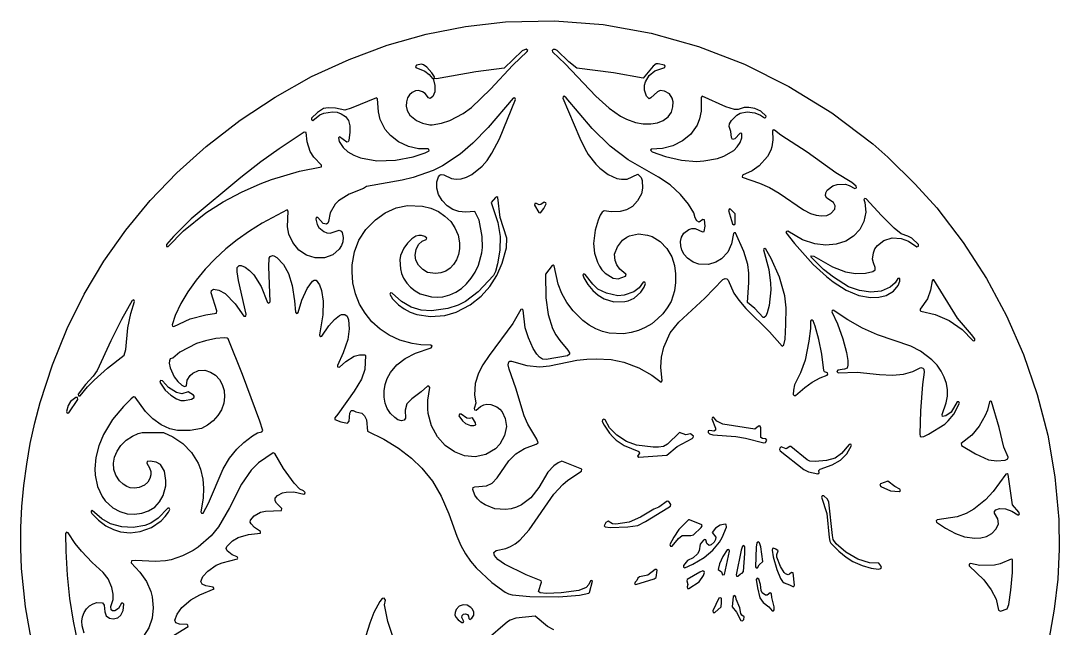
# Model space of a CAD drawing. Header units: metres. Extents: x 3 to 297, y 2 to 297.
# Drawn here: x 2.8 to 297.4, y 125 to 297.3 of the extents above; entities that cross this region are included whole.
import ezdxf

# ---------------------------------------------------------------- set-up
doc = ezdxf.new("R2010")
doc.units = ezdxf.units.M

msp = doc.modelspace()

# ---------------------------------------------------------------- linework, layer by layer
at = {"layer": 'CUT'}
for points in [[(6.0028, 120.3518), (4.1303, 131.0311), (3.0126, 141.9408), (2.7783, 147.6911), (2.808, 153.5596), (3.1018, 159.5159), (3.6595, 165.5), (4.452, 171.485), (5.476, 177.3953), (6.7371, 183.2623), (8.2688, 189.0351), (11.7513, 199.7167), (15.916, 209.9552), (20.8, 219.7819), (26.3295, 229.0563), (32.5485, 237.8881), (39.4921, 246.2736), (47.0922, 254.1947), (55.3944, 261.6156), (64.9926, 269.0483), (74.966, 275.6497), (85.2616, 281.4293), (95.9105, 286.3421), (106.7379, 290.3606), (117.7679, 293.4618), (128.9743, 295.6926), (140.3357, 296.9582), (154.2158, 297.2789), (168.0053, 296.1914), (181.6473, 293.7545), (195.026, 290.0264), (208.0804, 284.9788), (220.7236, 278.6699), (232.8977, 271.1287), (244.4782, 262.3616), (248.7611, 258.5476), (256.5305, 250.8952), (262.7121, 244.1864), (270.1624, 234.4205), (276.7639, 224.2124), (282.4567, 213.6219), (287.2692, 202.6501), (291.1818, 191.3243), (294.1732, 179.7344), (296.1962, 167.8821), (297.2788, 155.8269), (297.3969, 147.4046), (296.9561, 138.8963), (295.9906, 130.3536), (294.4606, 121.7029)], [(44.9183, 122.1486), (50.2389, 125.5191), (50.2178, 125.8548), (49.981, 126.0408), (47.7701, 126.1516), (46.8116, 126.4762), (46.52, 127.2282), (47.1381, 128.9327), (48.4916, 130.8491), (51.0565, 133.0593), (53.5901, 134.4611), (57.6022, 136.1223), (57.4045, 136.6427), (55.2515, 136.9894), (54.2232, 137.4629), (53.8434, 138.231), (54.4199, 139.648), (55.826, 141.1701), (58.1919, 142.8555), (59.9473, 143.553), (64.2314, 144.6259), (64.3475, 144.9032), (64.2032, 145.2064), (62.7861, 145.7807), (61.3139, 146.8947), (61.0212, 147.5581), (61.2483, 148.1327), (62.8762, 149.8042), (64.4541, 150.7004), (67.3649, 151.5231), (70.7603, 151.9015), (70.7813, 152.4457), (69.1116, 153.5403), (68.1244, 154.5597), (67.8479, 155.0434), (67.9336, 155.6727), (68.9619, 156.8814), (70.7931, 157.9394), (72.1843, 158.2081), (76.7617, 158.421), (76.8178, 158.9192), (75.319, 160.4287), (74.9773, 161.1221), (74.9841, 161.8342), (75.5743, 162.6751), (77.058, 163.4069), (78.0687, 163.5988), (80.2781, 163.6253), (83.1064, 163.0479), (83.4019, 163.1951), (83.4786, 163.5162), (83.0344, 163.9692), (81.9922, 164.4231), (80.3393, 166.1344), (77.317, 170.3012), (74.8433, 174.5666), (74.3777, 174.7028), (70.2474, 171.8742), (68.1228, 169.8075), (65.421, 165.8818), (61.9992, 159.1543), (58.8605, 153.7862), (56.7741, 151.1646), (53.1314, 147.9334), (51.7111, 146.9975), (48.6407, 145.477), (45.424, 144.3827), (43.8496, 144.0539), (40.9322, 143.872), (35.4535, 144.1646), (34.1599, 144.0793), (34.093, 143.5393), (36.587, 140.8644), (38.432, 138.2581), (39.6559, 135.4348), (40.0534, 133.9031), (40.346, 130.8009), (40.0244, 127.8107), (39.066, 125.0661), (37.6126, 122.7159)], [(20.7878, 123.5708), (20.1535, 125.6853), (20.0939, 127.0169), (20.3292, 128.2631), (20.7899, 129.47), (21.4387, 130.4758), (22.3125, 131.3272), (23.2832, 131.9346), (24.3621, 132.2755), (26.0002, 132.1656), (26.4223, 131.5419), (26.6626, 129.5946), (27.0454, 128.5331), (27.9234, 127.8044), (28.9967, 127.6538), (30.288, 127.9271), (31.206, 128.6829), (31.8159, 129.9853), (32.0073, 131.8072), (31.7617, 132.1178), (31.4011, 132.0762), (30.5202, 130.6265), (29.4818, 129.9502), (28.8387, 129.9034), (28.4358, 130.2324), (28.3547, 131.1457), (29.0248, 133.13), (29.0314, 134.6562), (28.5943, 136.5314), (27.6001, 139.0373), (26.183, 140.8052), (23.0236, 143.6715), (19.9632, 146.8509), (18.1913, 149.0385), (16.2214, 152.0785), (16.2214, 152.0785), (15.7876, 152.2514), (15.499, 151.8843), (15.532, 146.8505), (15.9134, 140.0761), (16.587, 133.4637), (17.6076, 126.9898), (18.9229, 120.5865)], [(108.2333, 122.9089), (106.9382, 126.9099), (105.9938, 131.5962), (106.2165, 132.9276), (105.8638, 133.5115), (105.3334, 133.4151), (104.6513, 132.5449), (102.9301, 129.4218), (101.8296, 126.4653), (97.7889, 113.5229)], [(154.0514, 124.4832), (152.2072, 125.4651), (148.727, 128.4229), (143.2121, 127.8249), (141.6646, 127.2983), (140.8814, 126.7923), (134.7587, 121.5128)]]:
    msp.add_lwpolyline(points, dxfattribs=at)
for points in [[(115.0449, 284.673), (114.7489, 284.3536), (114.9013, 283.9806), (117.4276, 282.9618), (118.6183, 282.0491), (119.5959, 280.9233), (119.9922, 280.8789), (119.8664, 280.5362), (120.2968, 278.8942), (120.2055, 277.1657), (119.6441, 275.7966), (118.9515, 275.2398), (118.4626, 275.4322), (117.4684, 276.6291), (116.7207, 277.1496), (115.6518, 277.457), (114.723, 277.3758), (113.8047, 276.9551), (113.0648, 276.2652), (112.5167, 275.4066), (112.1678, 274.2945), (112.1265, 273.057), (112.4245, 271.7858), (113.1863, 270.4896), (115.0778, 268.9622), (116.7784, 268.2014), (118.8593, 267.733), (119.5167, 267.7748), (122.1371, 268.2176), (124.5305, 269.0276), (128.2825, 270.9901), (130.692, 272.7009), (136.0179, 277.8481), (142.407, 284.6473), (146.4835, 288.5774), (146.5958, 288.8914), (146.1523, 289.2407), (145.0651, 288.7634), (139.9558, 283.8041), (131.8694, 282.7712), (120.6925, 280.8069), (120.0933, 280.945), (120.1969, 281.3706), (119.4312, 282.4888), (117.9443, 284.0927), (116.9952, 284.8232), (116.4548, 285.0132), (115.0449, 284.673)], [(153.8456, 289.1643), (153.5488, 288.8949), (153.6463, 288.5061), (157.2655, 285.0628), (165.905, 275.9252), (169.684, 272.4696), (172.9697, 270.2046), (174.5962, 269.3639), (177.2259, 268.3837), (179.3326, 268.0425), (181.5255, 268.0143), (183.4297, 268.3002), (185.0664, 269.0323), (186.4522, 270.0717), (187.3528, 271.3238), (187.8129, 272.8433), (187.8484, 274.3223), (187.6239, 275.3699), (186.8309, 276.521), (185.4121, 277.3392), (184.2166, 277.4901), (183.4658, 277.1347), (181.5652, 275.4305), (181.0578, 275.1827), (180.3038, 275.8662), (179.7017, 277.5556), (179.7643, 279.0015), (180.0386, 280.0064), (181.1009, 281.7385), (182.7092, 283.073), (185.4842, 284.0332), (185.6402, 284.3694), (185.4447, 284.6842), (183.5982, 285.1103), (182.9985, 285.07), (182.2038, 284.358), (179.3659, 280.9535), (170.9388, 282.4788), (160.5706, 283.863), (158.3031, 285.6295), (154.9641, 288.8265), (154.391, 289.1548), (153.8456, 289.1643)], [(45.6895, 211.0019), (45.8163, 210.6532), (46.1776, 210.5684), (50.8651, 212.7229), (55.2636, 213.8664), (58.3339, 214.3386), (58.3884, 215.0233), (56.7766, 220.0943), (56.9139, 220.8213), (57.4694, 221.167), (58.9388, 220.9163), (60.7327, 219.9065), (63.6266, 216.9795), (66.0584, 213.4899), (66.6163, 213.4712), (66.6808, 214.0796), (64.5415, 223.6339), (64.1582, 226.0486), (64.166, 227.3209), (64.7471, 227.8675), (65.283, 227.8649), (66.3978, 227.4227), (67.6505, 226.4943), (68.8734, 225.2083), (70.943, 221.8938), (72.7797, 217.364), (73.1961, 217.1645), (73.5136, 217.5401), (73.1203, 227.5684), (73.2376, 229.9374), (73.5311, 230.3866), (74.1555, 230.6866), (74.5778, 230.6446), (75.4074, 230.1631), (77.3078, 228.1708), (78.7169, 225.5586), (79.7487, 222.1611), (80.4227, 217.8524), (80.6894, 214.626), (81.0157, 214.2957), (81.4417, 214.5467), (82.51, 218.0757), (84.0133, 221.3771), (85.5752, 223.3919), (86.0101, 223.6761), (86.5889, 223.668), (87.536, 222.337), (88.1417, 220.7491), (88.5969, 217.7632), (88.4498, 213.8644), (87.5225, 208.1881), (87.6061, 207.903), (87.8661, 207.7594), (88.1806, 207.8657), (90.1964, 210.7861), (91.7424, 212.5074), (93.2016, 213.6655), (93.7875, 213.9533), (94.7606, 213.9629), (95.3884, 213.4866), (95.7367, 212.4978), (95.9519, 209.8706), (95.5693, 206.8344), (94.2696, 203.1312), (92.6465, 199.4753), (92.6799, 199.108), (93.2219, 198.9983), (94.9826, 200.6251), (97.4093, 202.1446), (98.8445, 202.5636), (100.382, 202.5006), (100.5505, 202.3129), (100.4346, 198.357), (99.4197, 195.6161), (97.3782, 192.2709), (92.765, 185.6616), (91.8677, 184.6695), (91.8883, 184.213), (93.6234, 183.4858), (95.4567, 183.1581), (95.9175, 183.7182), (96.1276, 185.9816), (96.5018, 186.7056), (97.0758, 186.7671), (97.8085, 186.3234), (99.5108, 186.0106), (100.3422, 185.2699), (100.8314, 184.1172), (101.1125, 180.9115), (105.7798, 178.57), (109.9461, 176.076), (113.6006, 173.2185), (116.5695, 170.3681), (119.578, 166.6548), (122.0843, 162.4717), (124.2366, 157.435), (126.4692, 151.1219), (127.6536, 148.4064), (128.9317, 146.0797), (130.3674, 144.0274), (132.0139, 142.1212), (136.4577, 137.9409), (140.1634, 135.2293), (141.1676, 134.7008), (142.2214, 134.4219), (147.2042, 133.9498), (155.4369, 133.8915), (161.3293, 134.3575), (163.9133, 134.9201), (164.1236, 135.1478), (165.0191, 138.2942), (164.7683, 138.518), (164.4366, 138.4636), (163.9052, 137.3599), (163.1837, 136.5776), (161.0801, 135.701), (156.0732, 134.9952), (151.9463, 134.8488), (150.109, 135.0065), (149.6158, 135.4317), (150.5505, 138.0426), (150.4228, 138.4578), (146.1258, 140.1153), (140.0606, 143.1918), (138.1523, 144.5004), (137.1907, 145.59), (136.9626, 146.4382), (137.6221, 147.0617), (140.361, 147.6257), (141.7067, 148.1407), (143.0269, 148.8869), (144.369, 149.9389), (147.028, 152.8622), (154.0075, 162.9764), (156.6112, 165.785), (158.0029, 166.9716), (161.8781, 169.5734), (161.918, 170.1261), (156.317, 172.3302), (155.214, 171.8552), (153.9825, 171.0322), (152.3495, 169.2845), (149.7286, 164.8738), (147.4639, 161.9928), (144.8351, 160.0004), (143.4253, 159.3259), (141.9024, 158.8723), (140.3198, 158.6378), (137.2646, 158.8729), (134.512, 159.9412), (133.3144, 160.7364), (132.3486, 161.702), (131.6214, 162.7639), (131.073, 164.2892), (131.166, 164.8562), (131.6362, 165.1347), (134.9446, 165.3733), (136.5135, 166.1364), (137.9744, 167.6858), (141.2181, 172.4788), (143.2599, 174.4948), (145.6479, 176.0071), (149.0136, 177.1504), (149.5993, 177.5835), (149.1921, 178.5648), (146.595, 182.8252), (145.5816, 185.2669), (143.2679, 193.0284), (141.3032, 198.4539), (141.0599, 199.7133), (141.224, 200.5228), (141.5291, 200.7663), (141.9662, 200.7746), (146.3389, 199.4802), (150.0418, 199.1663), (152.7635, 199.4243), (160.5328, 200.977), (163.4185, 201.3312), (166.034, 201.4208), (170.2546, 201.2122), (173.871, 200.4768), (178.0896, 198.8556), (181.7776, 196.7625), (184.4255, 194.7777), (184.7595, 195.148), (184.39, 198.9991), (184.5705, 201.8727), (185.2252, 204.7177), (187.0033, 208.7402), (189.4624, 211.7614), (196.842, 218.5845), (201.9514, 223.8606), (202.6273, 224.1518), (203.0877, 224.0761), (203.5041, 223.7062), (205.109, 220.0472), (206.4553, 217.9978), (208.5182, 215.646), (215.1888, 209.0339), (218.7744, 205.0164), (219.2355, 205.3582), (219.6079, 206.998), (219.868, 211.1735), (219.8974, 215.8129), (219.5763, 219.2298), (218.0093, 224.5364), (215.7065, 229.8449), (214.1701, 232.5276), (213.8943, 232.7106), (213.5773, 232.6158), (213.4503, 232.2737), (214.9796, 226.7193), (215.4814, 222.8325), (215.5417, 220.9716), (215.1005, 216.5617), (214.5692, 214.402), (214.1278, 213.4557), (213.6784, 213.0856), (213.3813, 213.1488), (211.0665, 215.6951), (208.9461, 217.3262), (209.3798, 223.0789), (209.3208, 225.698), (209.0052, 228.1092), (207.9046, 231.825), (205.509, 237.1497), (205.209, 237.1783), (204.9623, 236.9493), (204.4645, 233.9845), (203.3458, 231.6185), (201.5921, 229.8008), (200.0047, 228.8065), (197.877, 228.1913), (195.15, 228.2486), (193.5701, 228.7769), (191.9566, 229.9154), (191.0193, 231.0036), (190.341, 232.2518), (190.0174, 233.4662), (189.9856, 234.684), (190.2686, 235.9272), (190.9192, 237.0044), (192.3056, 238.0364), (193.1748, 238.3241), (194.1299, 238.3241), (196.232, 237.4099), (196.6711, 237.4689), (196.9571, 239.0178), (196.7636, 240.8045), (196.3134, 240.9175), (195.2599, 240.1732), (194.5683, 240.5155), (194.0775, 241.3453), (193.7109, 242.8118), (192.2159, 245.2762), (189.9189, 248.0361), (186.9837, 250.7376), (183.7093, 252.9397), (175.062, 257.8057), (169.981, 261.7044), (164.8805, 266.717), (157.5397, 275.407), (156.9217, 275.879), (156.6259, 275.7172), (156.5789, 275.3485), (161.356, 264.0168), (162.7736, 261.0362), (163.792, 259.3743), (165.9574, 256.5662), (167.0892, 255.4368), (169.423, 253.6714), (171.9301, 252.5702), (173.2121, 252.308), (174.8589, 252.3886), (177.8785, 253.7733), (178.769, 252.8001), (179.0944, 251.956), (179.2131, 249.8246), (178.9155, 248.1831), (177.7713, 246.2098), (176.2855, 244.6053), (174.6244, 243.6543), (172.8692, 243.1596), (170.2484, 243.0417), (168.2663, 243.326), (167.7284, 243.0138), (167.1884, 242.1778), (166.5699, 240.7052), (165.7615, 237.8737), (165.299, 234.1045), (165.5925, 231.3202), (166.3857, 228.827), (166.9601, 227.7011), (167.6588, 226.6221), (168.5905, 225.6896), (170.8842, 224.2684), (172.2928, 224.0671), (174.3347, 224.8363), (174.5219, 225.1036), (174.4626, 225.3896), (172.7369, 226.8728), (171.9264, 228.0214), (171.3853, 229.267), (171.2389, 231.0429), (172.0737, 233.1423), (173.5396, 235.0657), (174.7224, 235.9239), (175.5166, 236.2646), (178.0475, 236.8116), (180.607, 236.5031), (181.8676, 236.0487), (184.1942, 234.6385), (186.0405, 232.7335), (187.4751, 230.3234), (188.2576, 227.9034), (188.5579, 225.5256), (188.5597, 223.0393), (188.2657, 220.671), (187.2592, 217.6953), (186.1938, 215.8383), (184.9171, 214.1805), (183.4693, 212.7038), (181.77, 211.3678), (179.9238, 210.2411), (177.996, 209.4141), (175.9984, 208.835), (173.808, 208.5008), (169.7384, 208.6803), (167.8013, 209.1783), (165.9304, 209.9173), (164.0591, 210.9531), (162.243, 212.2839), (159.4696, 214.9728), (157.7, 217.3639), (156.2896, 219.8907), (155.2721, 222.6165), (154.1356, 227.7384), (153.8568, 227.9905), (153.5048, 227.9011), (151.6768, 225.3801), (151.762, 218.6974), (152.3699, 213.9916), (153.6712, 209.9876), (154.5646, 208.2246), (155.6878, 206.567), (158.0028, 203.8383), (158.4486, 203.0651), (158.462, 202.6729), (157.9007, 202.2669), (151.7984, 201.2096), (150.7503, 201.3067), (149.9561, 201.8674), (149.159, 202.7543), (148.1803, 204.3532), (146.7919, 207.304), (145.9246, 210.2062), (145.3435, 215.1975), (145.039, 215.498), (144.6651, 215.3683), (142.4073, 211.4601), (135.6727, 202.3831), (133.8958, 199.704), (132.6391, 197.3064), (131.718, 194.4177), (131.4896, 191.217), (131.8988, 188.8101), (131.3854, 187.2743), (131.4704, 186.9196), (131.9548, 186.8377), (133.1891, 187.92), (134.1099, 188.3804), (135.022, 188.559), (136.092, 188.4611), (137.8711, 187.7495), (138.662, 187.1226), (139.318, 186.336), (140.2103, 184.4559), (140.541, 182.1751), (140.0372, 179.624), (138.7278, 177.1713), (137.4969, 175.8863), (134.7338, 174.3009), (131.6902, 173.6394), (128.6786, 173.9175), (125.8219, 174.9801), (123.1946, 176.7726), (121.0003, 179.2648), (119.3252, 182.3599), (118.3941, 185.8809), (118.2373, 187.2595), (118.2964, 189.7123), (118.8199, 193.2728), (118.5597, 193.6513), (118.2003, 193.5987), (116.4058, 191.9905), (113.7195, 190.0697), (112.3544, 188.657), (111.8645, 186.7889), (111.9167, 184.574), (111.5784, 183.9682), (110.7574, 183.837), (109.7889, 184.1392), (108.8606, 184.7519), (107.68, 185.9022), (106.7632, 187.317), (106.1751, 188.85), (105.874, 190.5555), (105.8748, 192.291), (106.1439, 194.0826), (106.7409, 195.8445), (107.6348, 197.543), (109.4416, 199.7366), (111.7908, 201.5276), (114.801, 203.0489), (119.2357, 204.5269), (119.4577, 204.9934), (119.1345, 205.2723), (116.3, 205.3369), (113.7894, 205.7197), (110.3011, 206.6931), (107.3037, 208.1043), (104.6953, 209.8346), (102.3868, 211.9359), (100.4517, 214.3094), (98.8762, 216.9466), (97.7102, 219.8392), (96.9971, 222.9118), (96.764, 226.0289), (96.8211, 228.0438), (97.4387, 231.7416), (98.7096, 235.0063), (100.7225, 238.0643), (103.3775, 240.8109), (106.1698, 242.8391), (109.2351, 244.1903), (112.5344, 244.8685), (116.7825, 244.7185), (119.1316, 244.1237), (121.2451, 243.1711), (123.1206, 241.8912), (124.7493, 240.3153), (125.9552, 238.548), (126.8289, 236.4871), (127.2705, 234.2774), (127.2693, 232.5687), (126.9694, 230.9493), (126.3985, 229.4476), (125.5846, 228.1519), (124.5583, 227.0952), (123.3475, 226.2786), (121.9534, 225.7633), (120.476, 225.5839), (118.1709, 225.8992), (116.8355, 226.73), (115.5761, 227.9904), (114.8754, 229.3391), (114.6349, 230.8338), (114.9105, 232.4257), (115.6425, 233.7971), (116.6969, 234.7877), (117.8195, 235.2021), (117.959, 235.6196), (117.3758, 236.0659), (116.5016, 236.3343), (115.6796, 236.4148), (114.8701, 236.2151), (113.7354, 235.4577), (112.5003, 234.2211), (111.4384, 232.7503), (110.509, 230.7486), (110.3675, 229.4605), (110.5097, 226.9154), (110.7892, 225.5559), (111.3528, 224.2777), (112.2861, 222.8742), (113.353, 221.6934), (114.6461, 220.6802), (116.1056, 219.8477), (119.2677, 218.9377), (120.9028, 218.8543), (122.5358, 219.0221), (124.467, 219.5556), (126.1984, 220.3232), (127.7848, 221.3416), (129.2633, 222.6682), (130.5969, 224.2395), (131.6912, 225.9729), (132.6146, 227.9435), (133.5586, 231.4326), (133.7359, 232.9723), (133.7043, 236.1332), (132.7847, 240.7039), (131.6348, 243.2038), (128.95, 243.013), (127.0333, 243.1961), (125.3718, 243.7597), (123.7769, 244.8028), (122.3133, 246.3024), (121.2717, 248.0044), (120.7878, 249.8196), (120.8562, 251.6414), (121.3209, 252.9807), (121.7011, 253.511), (122.0427, 253.6535), (122.7701, 253.5551), (124.9638, 252.5458), (126.2915, 252.3465), (127.7542, 252.4557), (129.2094, 252.8832), (130.7267, 253.6453), (133.6622, 256.0418), (135.0517, 257.6378), (136.4558, 259.7011), (138.5843, 263.7512), (143.1445, 274.9111), (142.939, 275.4192), (142.4893, 275.316), (135.4219, 267.0201), (131.0445, 262.5249), (127.4409, 259.4835), (122.4307, 256.1726), (119.7493, 254.8317), (114.1228, 252.8097), (111.0085, 252.0678), (100.8434, 250.2327), (99.9728, 249.7044), (95.9691, 248.0955), (92.9039, 246.206), (91.935, 245.265), (90.5579, 242.8189), (90.084, 240.3515), (89.8808, 239.8538), (89.5215, 239.5712), (88.5443, 239.8206), (87.1021, 241.4969), (86.6044, 241.5023), (86.4627, 241.0443), (86.8229, 239.5097), (87.3303, 238.6579), (88.7348, 237.4749), (89.6224, 237.1599), (90.5641, 237.0816), (93.1076, 237.895), (93.7207, 237.5965), (93.9768, 237.2303), (94.2511, 235.7815), (94.1301, 234.6223), (93.7343, 233.4945), (93.1026, 232.4636), (91.3087, 230.8986), (88.9543, 230.0381), (86.2765, 230.0077), (83.8427, 230.7885), (81.7123, 232.2589), (79.9657, 234.3863), (78.8083, 236.7325), (78.4819, 238.8135), (78.6211, 243.2752), (78.3363, 243.6423), (71.2487, 239.8825), (67.6268, 237.6343), (64.1798, 235.1814), (60.9676, 232.5834), (57.9314, 229.7819), (55.1265, 226.8031), (52.5288, 223.6811), (50.1486, 220.3612), (48.2353, 217.0846), (46.6054, 213.7098), (45.6895, 211.0019)], [(85.2556, 269.6369), (85.2428, 269.1991), (85.6827, 269.0347), (87.611, 270.5774), (88.7865, 271.0849), (91.2354, 271.4686), (92.5107, 271.3166), (93.6937, 270.8753), (94.9263, 270.0836), (95.7271, 268.9754), (96.095, 267.5205), (96.128, 265.6631), (95.8575, 263.2978), (95.6667, 262.9213), (95.2379, 262.8394), (93.236, 264.3882), (92.8877, 264.0334), (93.1556, 263.0187), (94.2628, 261.2938), (95.5741, 260.1238), (97.2371, 259.1632), (99.1459, 258.3953), (103.8081, 257.5533), (109.1255, 257.7275), (114.1345, 258.7157), (117.4733, 259.7995), (118.6291, 260.4131), (118.5879, 260.7416), (118.3464, 260.9133), (115.6457, 260.9769), (112.736, 261.6637), (109.9732, 262.9458), (107.6512, 264.7088), (106.194, 266.41), (104.7778, 269.2426), (104.2952, 271.4864), (103.9958, 275.1462), (103.7177, 275.4515), (96.4963, 272.472), (94.683, 271.9062), (92.1021, 272.4873), (90.0246, 272.5434), (88.7098, 272.3805), (86.9225, 271.2591), (85.2556, 269.6369)], [(184.803, 261.0377), (181.5798, 260.8439), (181.4786, 260.5663), (181.9477, 260.1075), (185.6962, 258.7727), (190.1884, 257.7252), (194.49, 257.4086), (196.5782, 257.5261), (200.4284, 258.2441), (202.2054, 258.8665), (205.1239, 260.5084), (206.0646, 261.5019), (206.8296, 262.7847), (207.3097, 264.1212), (207.3821, 265.2893), (206.8482, 265.4049), (205.4094, 263.7975), (204.6864, 263.6336), (204.3779, 264.1444), (204.1908, 265.8281), (203.7864, 267.2498), (203.8839, 268.0176), (204.4529, 269.0148), (205.8982, 270.5315), (206.8413, 271.053), (208.8205, 271.4982), (210.9956, 271.1876), (212.6389, 270.4829), (213.7919, 269.7147), (214.1696, 269.8319), (214.2506, 270.2191), (212.7839, 271.6606), (211.0287, 272.4245), (209.3748, 272.6917), (207.99, 272.692), (206.3275, 272.0812), (205.3114, 272.0835), (202.8556, 272.9129), (196.1056, 275.8551), (195.8368, 275.5149), (195.7665, 271.602), (195.3743, 269.4919), (194.6492, 267.6301), (192.7623, 265.0343), (190.5493, 263.1889), (187.7963, 261.8419), (184.803, 261.0377)], [(44.0771, 233.817), (44.088, 233.2964), (44.6067, 233.2506), (48.942, 237.704), (55.3191, 242.8153), (60.2114, 245.9499), (65.4104, 248.6821), (70.6665, 251.061), (73.945, 252.3012), (81.8678, 254.5896), (88.0565, 255.8284), (88.1271, 256.3517), (85.8913, 258.636), (84.8486, 260.238), (84.0549, 262.9134), (83.7243, 265.5489), (83.2145, 265.6386), (76.1162, 260.9508), (70.9048, 257.2618), (65.232, 252.8463), (51.0948, 241.0804), (46.0976, 236.1135), (44.0771, 233.817)], [(216.6604, 266.2067), (216.2745, 266.3051), (216.0132, 266.0501), (216.0987, 263.5249), (215.8333, 261.505), (215.5798, 260.5629), (214.6726, 258.8196), (212.2575, 256.1449), (210.239, 254.7234), (207.554, 253.4566), (207.465, 252.9078), (212.3789, 251.2449), (215.1743, 249.9665), (217.9705, 248.347), (224.8606, 243.6456), (226.8253, 242.6491), (228.446, 242.1175), (229.9479, 241.9385), (231.4681, 242.0535), (232.6262, 242.5929), (233.708, 243.8021), (233.8146, 244.8352), (233.3395, 245.7441), (231.4905, 246.9847), (231.1171, 247.658), (231.1574, 248.4995), (231.5794, 249.2479), (233.2059, 250.4596), (234.3889, 250.8444), (236.7271, 250.8995), (237.8114, 250.587), (239.4546, 249.7363), (239.837, 249.9332), (239.8273, 250.3311), (238.5211, 251.4071), (234.0244, 254.122), (225.844, 260.0151), (218.4008, 264.8797), (216.6604, 266.2067)], [(108.1312, 219.9981), (107.71, 220.1241), (107.4385, 219.7389), (108.2337, 218.4313), (109.9832, 216.7073), (111.5915, 215.5948), (113.2279, 214.6633), (115.1453, 213.959), (119.0527, 213.3741), (123.0842, 213.6618), (126.3299, 214.6157), (130.3079, 216.7046), (133.4362, 219.1936), (135.8452, 221.918), (137.8091, 225.0529), (139.377, 228.5715), (140.5963, 232.9105), (140.6468, 235.6531), (138.752, 241.5283), (138.116, 247.1813), (137.8111, 247.3118), (137.4769, 247.1529), (136.1914, 245.7178), (138.1295, 240.0357), (138.7523, 236.1375), (138.7258, 232.2356), (138.048, 228.2998), (137.4481, 226.175), (136.8527, 225.0133), (132.5138, 220.4002), (128.9711, 217.6815), (126.8623, 216.6265), (123.9032, 215.6524), (119.3125, 215.0051), (116.4013, 215.1874), (113.5688, 216.0277), (110.7842, 217.6309), (108.1312, 219.9981)], [(149.1271, 245.4392), (148.6346, 245.4876), (148.4911, 245.0141), (149.7983, 242.9093), (150.2534, 242.7855), (151.1436, 244.0743), (151.7903, 245.3636), (151.7779, 245.6621), (151.2949, 245.8658), (150.3527, 245.129), (149.8637, 245.0349), (149.1271, 245.4392)], [(242.6476, 246.7956), (242.2249, 246.916), (241.9585, 246.5664), (242.2315, 245.6944), (242.5239, 242.9602), (241.9991, 240.3649), (240.8209, 238.092), (239.0719, 236.2294), (236.8087, 234.8012), (234.1555, 233.9067), (231.2133, 233.6105), (228.0632, 233.9892), (224.5825, 235.1839), (220.3632, 237.5955), (220.0012, 237.5572), (219.83, 237.1989), (222.3156, 234.1039), (227.604, 228.1429), (231.3367, 224.7003), (233.22, 223.2291), (236.9461, 220.8731), (240.5126, 219.319), (243.824, 218.7956), (246.1922, 218.9082), (248.3377, 219.3801), (250.3992, 220.5497), (251.6882, 222.159), (252.1619, 223.459), (252.1338, 224.1953), (251.5807, 224.2239), (250.8103, 222.9152), (249.4185, 221.7011), (246.8764, 220.5778), (243.9701, 220.3371), (240.6904, 220.7885), (237.6359, 221.8607), (233.3236, 224.5306), (230.536, 226.7548), (226.9022, 230.3007), (227.0888, 230.6527), (227.7626, 230.548), (233.0299, 227.5333), (236.7362, 226.0842), (239.5931, 225.5915), (242.4107, 225.646), (244.4833, 226.1689), (245.1325, 226.6466), (245.2143, 227.3448), (244.6654, 228.5935), (244.4493, 229.6702), (244.6645, 231.4545), (245.1233, 232.5791), (245.8181, 233.5454), (247.6699, 235.0018), (249.9938, 235.6671), (252.5305, 235.5509), (254.6701, 234.7887), (257.0071, 233.201), (257.4549, 233.3107), (257.4633, 233.8017), (255.5503, 235.5795), (254.4683, 236.2189), (252.5853, 236.8277), (250.6129, 238.4657), (246.994, 242.0549), (242.6476, 246.7956)], [(204.7417, 239.7), (205.0911, 239.3941), (205.4978, 239.6755), (205.5044, 242.513), (204.1749, 243.8439), (203.8252, 243.9389), (203.5267, 243.4834), (204.7417, 239.7)], [(162.8891, 225.3247), (162.5323, 225.501), (162.1927, 225.2371), (162.5075, 224.3325), (163.6912, 222.4798), (165.0845, 220.8211), (166.5925, 219.4855), (168.2625, 218.4204), (171.0422, 217.5665), (174.1268, 217.6246), (175.0989, 217.8566), (176.7723, 218.6102), (178.7365, 220.2879), (179.5941, 221.6998), (179.9733, 222.7674), (179.8082, 223.1388), (179.3691, 223.1415), (178.259, 221.5272), (176.677, 220.38), (173.9905, 219.4298), (172.1333, 219.2867), (168.9304, 219.973), (166.5377, 221.1837), (165.0695, 222.526), (162.8891, 225.3247)], [(257.9399, 215.439), (257.9061, 215.11), (258.1371, 214.8733), (262.164, 213.9465), (266.1558, 212.2292), (269.8583, 209.7317), (272.8802, 206.5584), (273.2068, 206.4774), (273.475, 206.6807), (273.4676, 207.0516), (272.5133, 208.3006), (268.5641, 212.9618), (261.8342, 223.7615), (261.5054, 223.7604), (261.3058, 223.5442), (260.8837, 220.8344), (259.9985, 218.415), (257.9399, 215.439)], [(19.1007, 191.3914), (19.1563, 190.8756), (19.6751, 190.8714), (21.7545, 193.4081), (23.648, 195.3607), (27.4087, 198.7389), (32.1361, 202.4574), (32.5726, 204.0355), (33.1633, 210.2176), (34.0435, 214.2372), (35.0825, 217.6691), (34.885, 218.0961), (34.3724, 217.9613), (31.356, 212.5943), (28.3134, 206.5088), (24.434, 198.0789), (23.3448, 196.4892), (21.1615, 194.0969), (19.1007, 191.3914)], [(234.607, 198.2153), (234.3426, 197.8029), (234.6901, 197.4574), (240.0467, 197.641), (246.4496, 196.9658), (250.0585, 196.7928), (253.2537, 197.087), (255.8329, 197.8235), (258.0877, 198.9459), (258.6891, 198.7798), (259.0034, 198.4171), (259.1065, 197.6442), (258.5772, 194.0898), (258.0516, 186.6712), (257.876, 180.023), (257.9334, 179.4876), (258.1809, 179.2579), (258.9373, 179.3866), (260.3187, 180.0111), (264.9336, 182.903), (265.9118, 183.7692), (267.5301, 185.7), (269.0796, 188.7943), (268.9007, 189.2246), (268.4667, 189.2008), (266.6947, 186.3001), (265.1853, 185.2247), (264.2585, 185.0407), (264.2295, 185.6434), (265.3622, 188.9554), (265.6545, 190.7969), (265.6579, 192.6396), (265.377, 194.4173), (264.7753, 196.1832), (263.9003, 197.9385), (262.7276, 199.6043), (261.2821, 201.1348), (258.0447, 203.5969), (255.2483, 204.9689), (245.8521, 208.1892), (241.5825, 210.1313), (237.4372, 212.4237), (233.2437, 215.1964), (232.9601, 215.0242), (232.9118, 214.696), (234.4535, 211.3067), (236.0378, 207.1111), (237.0683, 203.1985), (237.3972, 200.9298), (237.452, 199.5562), (237.1923, 198.7516), (236.4852, 198.4605), (234.607, 198.2153)], [(221.958, 191.2972), (222.1622, 190.9544), (222.528, 190.9512), (225.2619, 193.2982), (227.3393, 194.7612), (229.6136, 196.0034), (231.5788, 196.7724), (231.7902, 197.0308), (231.6727, 197.4146), (230.7669, 197.7006), (230.5714, 198.1312), (230.0056, 202.6828), (229.1917, 206.8393), (228.1072, 210.7056), (227.5526, 212.1596), (227.2739, 212.4025), (226.9812, 212.3552), (226.799, 212.0786), (226.7901, 209.9708), (226.3805, 206.4019), (225.2934, 200.9915), (223.9934, 197.4404), (222.3015, 194.0551), (221.9915, 192.5435), (221.958, 191.2972)], [(35.2006, 190.529), (34.7435, 190.6311), (33.9729, 189.9747), (31.9375, 187.8804), (28.7871, 184.146), (26.21, 179.9181), (24.9011, 176.6944), (24.0824, 173.4426), (23.8246, 170.2342), (23.9096, 168.4352), (24.5705, 165.1693), (25.831, 162.3787), (26.7252, 161.1294), (28.8862, 159.172), (30.9011, 158.107), (32.9987, 157.4752), (35.0915, 157.3035), (37.1276, 157.5897), (39.0183, 158.2493), (40.768, 159.3678), (42.1344, 160.7937), (43.2065, 162.5942), (43.9395, 165.3725), (43.9671, 166.8606), (43.5214, 169.4905), (42.4011, 171.421), (41.1837, 172.0943), (39.5011, 172.3467), (38.6231, 172.2392), (38.5104, 171.822), (39.3084, 170.4934), (39.6722, 169.4713), (39.6971, 168.4683), (39.4083, 167.4395), (38.8061, 166.4507), (37.9213, 165.6056), (36.3429, 164.8908), (35.0491, 164.7321), (33.8573, 164.8233), (32.8252, 165.1846), (31.8181, 165.8438), (30.8034, 166.8315), (29.7694, 168.3673), (29.207, 170.0063), (29.0919, 171.7855), (29.3887, 173.4957), (30.095, 175.2076), (31.1983, 176.8296), (32.6808, 178.288), (34.5048, 179.4959), (36.1268, 180.2513), (37.1927, 180.4694), (43.3097, 180.5283), (45.8743, 179.2692), (48.7811, 177.3365), (51.1896, 174.8398), (53.0611, 171.7879), (53.7586, 170.0902), (54.4676, 167.2685), (54.6431, 164.6931), (54.5558, 161.8627), (53.9055, 157.9779), (54.0796, 157.6543), (54.4798, 157.6354), (56.0635, 160.4391), (60.2187, 170.184), (62.0319, 173.2448), (64.0576, 175.7695), (66.0222, 177.6746), (68.479, 179.5375), (69.931, 180.3778), (71.1923, 180.7227), (71.4114, 181.0236), (70.5881, 183.7247), (65.7228, 196.9439), (61.6521, 207.0712), (61.2892, 207.293), (60.5202, 207.3562), (58.0919, 207.1254), (55.1942, 206.5459), (52.5893, 205.7366), (47.9365, 203.2672), (45.88, 201.6239), (45.1926, 201.4141), (44.9479, 200.8663), (44.8889, 200.1431), (45.1767, 198.8539), (46.284, 196.3257), (47.3412, 194.9214), (48.514, 193.9198), (49.2724, 193.5398), (49.7813, 193.724), (50.0172, 195.3335), (50.8665, 196.7074), (51.5857, 197.3267), (53.2065, 198.0504), (55.0161, 198.167), (56.6521, 197.6548), (58.0622, 196.7652), (59.1639, 195.531), (59.9584, 194.0858), (60.4695, 192.4307), (60.5903, 190.6281), (60.35, 188.7982), (59.6804, 186.9489), (58.6929, 185.3103), (57.371, 183.8416), (55.7633, 182.5979), (54.0156, 181.6711), (50.8536, 181.0511), (47.2192, 181.079), (45.113, 181.5394), (42.5912, 182.701), (40.252, 184.3629), (38.1513, 186.4376), (35.2006, 190.529)], [(42.9506, 195.1162), (42.4651, 195.2181), (42.2723, 194.7611), (43.7693, 192.547), (45.3194, 191.0832), (46.9448, 190.0738), (48.1888, 189.6229), (49.2731, 189.5595), (51.2106, 189.9392), (51.9422, 190.465), (51.9757, 190.7658), (51.7574, 191.0511), (50.2533, 192.0119), (48.4969, 191.4215), (46.9168, 191.8881), (44.6796, 193.2714), (42.9506, 195.1162)], [(15.7379, 186.4494), (15.949, 185.9973), (16.4319, 186.1228), (18.9365, 189.8889), (18.8421, 190.3998), (18.4138, 190.4324), (16.9204, 189.2678), (16.2695, 188.1286), (15.7379, 186.4494)], [(269.5776, 177.3619), (269.6621, 176.8382), (273.6127, 174.4445), (277.3533, 172.7706), (279.7317, 172.419), (282.0237, 172.648), (282.8176, 173.0256), (282.8921, 173.5476), (281.7234, 176.3631), (280.3408, 181.9488), (278.1923, 189.3322), (277.896, 189.3935), (277.6254, 189.191), (277.0031, 186.8433), (276.3794, 185.3194), (274.6708, 182.3234), (272.5625, 179.7768), (269.5776, 177.3619)], [(127.7017, 185.6712), (127.2064, 185.6863), (127.096, 185.2033), (128.1359, 183.7944), (128.9788, 183.0861), (130.382, 182.5225), (131.3294, 182.4395), (131.8854, 182.6374), (131.8322, 183.2842), (130.9616, 184.6221), (130.0209, 184.4488), (129.3325, 184.5784), (127.7017, 185.6712)], [(178.3289, 174.6783), (177.7236, 173.8175), (178.0814, 173.5147), (186.068, 174.0664), (189.0092, 176.5604), (193.2154, 178.8185), (193.5635, 179.0948), (193.5949, 179.4358), (192.801, 180.1286), (191.441, 179.7941), (189.6982, 180.4868), (186.2343, 177.2072), (185.0814, 176.5422), (183.6899, 176.3346), (182.1507, 176.3633), (177.489, 176.8905), (174.6207, 177.9878), (171.8865, 179.7657), (169.8365, 181.8452), (168.6111, 184.1382), (168.2359, 184.2917), (167.8203, 184.0761), (167.7399, 183.6171), (168.2652, 182.5548), (169.7792, 180.3259), (170.7279, 179.2872), (171.7419, 178.3631), (173.9616, 176.8549), (178.1073, 175.0673), (178.3289, 174.6783)], [(198.2792, 181.0706), (197.8239, 180.9907), (197.7847, 180.5), (198.2036, 180.1607), (199.1086, 179.8575), (205.674, 179.3567), (208.4168, 178.8544), (213.5918, 177.5474), (214.0743, 177.6623), (214.4075, 178.3186), (214.1747, 178.7333), (213.2407, 178.7689), (212.7393, 179.0628), (212.7214, 181.896), (212.4557, 182.3526), (212.0961, 182.3109), (211.0086, 181.4024), (201.918, 182.8676), (200.2126, 183.7236), (199.3021, 184.8329), (198.9846, 184.727), (198.871, 184.376), (199.9182, 181.6989), (199.9192, 181.147), (199.3846, 180.846), (198.2792, 181.0706)], [(219.8887, 175.8945), (218.5416, 176.4616), (218.1368, 176.0486), (218.0346, 175.6874), (218.2353, 175.2844), (224.9293, 170.018), (226.2623, 169.3247), (228.9545, 168.7791), (229.3215, 169.0193), (229.191, 169.6785), (229.566, 170.1108), (232.9721, 171.3293), (235.3587, 172.633), (237.1817, 174.4666), (238.4789, 176.7957), (238.235, 177.1488), (237.8425, 177.0894), (235.6723, 174.555), (233.8514, 173.2489), (231.3367, 172.5864), (228.1562, 172.2616), (226.6794, 172.3785), (225.9083, 172.7065), (221.2907, 176.5064), (220.9667, 176.5193), (219.8887, 175.8945)], [(262.8009, 155.7471), (262.5125, 155.4702), (262.6193, 155.085), (265.1442, 153.3229), (267.9875, 151.8569), (270.5325, 150.9332), (273.4097, 150.5055), (275.1416, 150.6168), (276.7159, 150.9984), (278.2301, 151.825), (279.5494, 153.1641), (280.1557, 154.5895), (280.0029, 156.024), (279.0484, 157.6271), (279.063, 158.1044), (279.4196, 158.5336), (280.4256, 158.9114), (282.1451, 158.8523), (283.9887, 158.2247), (285.62, 157.1427), (285.9565, 157.1684), (286.1392, 157.4091), (285.9727, 157.8742), (284.1222, 159.9426), (282.8878, 168.6269), (282.6032, 168.7984), (282.2639, 168.6601), (278.6654, 163.7624), (276.5144, 161.4033), (273.1715, 158.7371), (271.0204, 157.5707), (268.4305, 156.5406), (262.8009, 155.7471)], [(246.6447, 165.9181), (246.4862, 165.5397), (246.7744, 165.1721), (249.5173, 163.9245), (251.9641, 163.7576), (252.3362, 164.042), (252.1987, 164.4566), (250.7157, 165.1526), (248.7552, 166.7277), (246.6447, 165.9181)], [(230.593, 162.5187), (230.1603, 162.5733), (229.9527, 162.1543), (231.4485, 157.4987), (232.0905, 150.693), (232.2835, 149.7172), (232.6062, 149.1577), (234.8747, 146.8101), (236.9391, 145.1538), (238.8552, 143.9083), (241.4672, 142.7894), (244.073, 142.0351), (246.1077, 141.7757), (246.8052, 141.9234), (246.9416, 142.2215), (246.8162, 142.6568), (246.2067, 143.4539), (243.6035, 143.523), (240.2451, 144.5745), (236.8749, 146.5299), (234.1551, 148.9287), (233.2993, 150.1897), (233.0265, 151.2476), (232.0531, 160.7274), (231.6874, 161.5567), (230.593, 162.5187)], [(168.7246, 154.9452), (168.307, 154.0075), (168.5719, 153.7581), (170.0397, 153.5498), (174.9849, 153.7554), (177.8011, 154.1368), (180.0482, 155.2372), (186.3741, 159.1023), (187.0982, 159.6362), (187.1837, 160.0355), (186.5917, 160.9161), (186.1717, 161.0118), (183.8234, 159.3683), (182.391, 158.7659), (178.6447, 156.4419), (175.4127, 155.0756), (171.6323, 154.5075), (170.6739, 154.6066), (169.3805, 155.3255), (168.7246, 154.9452)], [(25.8238, 156.0192), (23.0803, 158.3601), (22.7663, 158.1691), (22.7243, 157.8738), (22.9662, 157.5039), (24.8166, 155.5988), (26.9024, 154.038), (29.0642, 152.9857), (31.0866, 152.3482), (33.7947, 152.0278), (36.6758, 152.4061), (39.8884, 153.5412), (42.6196, 155.4465), (43.7714, 156.6317), (44.7034, 157.8766), (45.0817, 158.7), (44.8716, 159.0418), (44.4711, 159.0173), (41.748, 156.2361), (39.6638, 154.7738), (37.9548, 154.16), (34.6444, 153.5107), (31.4512, 153.7495), (28.2332, 154.6181), (25.8238, 156.0192)], [(186.9494, 148.7432), (187.0817, 148.2969), (187.5473, 148.2953), (189.4079, 150.4177), (190.4476, 151.2812), (192.8395, 151.266), (193.6534, 151.4977), (195.7974, 153.5276), (196.0787, 154.0217), (196.0432, 154.35), (192.5174, 155.7574), (192.1723, 155.7315), (189.5029, 152.9939), (188.0367, 150.8373), (186.9494, 148.7432)], [(190.8463, 142.764), (190.8228, 142.3312), (191.2138, 142.144), (193.487, 143.1502), (196.6808, 145.0564), (199.1143, 147.1176), (201.0211, 149.4232), (201.7767, 150.7251), (202.9899, 153.6866), (202.9373, 154.3612), (202.5831, 154.4707), (201.248, 154.1855), (199.8852, 153.3546), (198.9714, 152.1394), (199.9511, 150.8338), (199.916, 150.1408), (199.515, 149.4131), (198.6299, 148.5939), (198.0961, 148.4757), (197.4587, 149.0398), (197.1327, 150.0709), (196.8108, 150.178), (196.4401, 149.9673), (195.4848, 148.8552), (195.208, 146.9502), (194.7812, 146.1172), (193.5817, 144.9841), (191.973, 144.2132), (190.8463, 142.764)], [(205.7029, 140.1671), (205.8417, 139.7947), (206.2349, 139.7373), (206.9486, 140.4147), (207.4661, 140.6177), (207.7779, 141.0622), (208.2082, 146.176), (208.2354, 148.0943), (207.9567, 148.4301), (207.5186, 148.2658), (207.1869, 147.1389), (205.7029, 140.1671)], [(211.2158, 142.4102), (211.4227, 142.0719), (211.8188, 142.0896), (212.2989, 142.9551), (213.3169, 143.9153), (212.7298, 148.1073), (212.3657, 149.2086), (212.0581, 149.4437), (211.6458, 149.2162), (211.3791, 147.9657), (211.2158, 142.4102)], [(216.3791, 147.7056), (216.0183, 147.5519), (215.9267, 147.1205), (216.2681, 145.2762), (217.285, 141.6129), (218.3551, 139.0914), (218.8399, 138.2675), (219.3584, 137.8344), (220.8918, 137.3315), (221.7944, 136.7813), (222.0871, 136.7996), (222.3079, 137.1644), (221.9521, 140.6572), (221.4863, 140.8317), (220.8809, 140.2831), (220.4586, 140.1518), (219.7534, 140.4058), (219.3464, 140.7724), (218.3299, 142.5108), (217.3028, 145.1514), (217.2661, 145.943), (217.6125, 146.9126), (217.0042, 147.4472), (216.3791, 147.7056)], [(200.6699, 141.6118), (201.6077, 141.0211), (201.8848, 140.1689), (202.4324, 140.2193), (203.8891, 146.8751), (203.6699, 147.2795), (203.218, 147.1938), (201.9155, 145.2842), (200.993, 143.2611), (200.6699, 141.6118)], [(272.2557, 143.3529), (271.8426, 143.1997), (271.8591, 142.7277), (276.0375, 138.7226), (278.1253, 135.9185), (279.4908, 133.2064), (280.1868, 130.1422), (280.7507, 129.8349), (282.584, 130.5135), (283.0986, 131.7288), (283.6492, 135.7901), (284.1169, 140.8205), (284.1423, 144.4473), (283.72, 144.5668), (280.6858, 143.2141), (279.0166, 142.9064), (274.8579, 142.8173), (272.2557, 143.3529)], [(177.0423, 138.0916), (176.8572, 137.6057), (177.2824, 137.36), (182.5121, 138.9541), (183.059, 139.407), (183.3386, 141.482), (183.115, 141.6722), (182.7891, 141.6346), (180.69, 139.9898), (178.3109, 139.5164), (177.8798, 139.162), (177.6015, 138.5161), (177.0423, 138.0916)], [(191.8244, 136.6999), (191.9547, 136.2891), (192.3495, 136.2328), (195.2756, 138.154), (196.4681, 139.9864), (196.7478, 140.79), (196.6586, 141.115), (196.2728, 141.2386), (195.468, 140.8733), (191.8777, 138.8093), (191.718, 138.4322), (192.0166, 137.4104), (191.8244, 136.6999)], [(212.1891, 138.8961), (211.7372, 139.1661), (211.4256, 138.7786), (211.7611, 136.4063), (212.4644, 133.617), (213.425, 132.2821), (215.023, 131.0342), (215.939, 129.9226), (216.3403, 129.873), (216.5657, 130.1675), (216.5609, 131.0285), (215.8306, 133.6953), (215.8019, 134.7853), (215.3497, 134.9994), (214.5347, 134.3968), (214.0375, 134.409), (213.1633, 135.0256), (212.8714, 135.6876), (212.6629, 137.3892), (212.1891, 138.8961)], [(199.117, 129.881), (199.2305, 129.4583), (199.6652, 129.4073), (201.4424, 131.0757), (201.6156, 132.2508), (201.5369, 133.3716), (201.344, 133.6417), (200.8146, 133.495), (199.117, 129.881)], [(205.6593, 133.8631), (205.334, 134.2284), (204.9077, 133.9885), (204.6528, 131.0348), (205.8795, 129.5608), (207.0906, 127.2176), (207.525, 127.0742), (207.8946, 127.4895), (208.0278, 128.2025), (207.3617, 128.6703), (207.0782, 129.1292), (206.8027, 130.7735), (205.7654, 133.1852), (205.6593, 133.8631)], [(127.922, 126.6249), (128.2579, 126.6546), (128.445, 126.9351), (127.8772, 128.0379), (127.9594, 128.594), (128.341, 128.9576), (128.9821, 129.0566), (129.5357, 128.8643), (129.8116, 128.4337), (129.8634, 127.701), (130.1855, 127.4617), (130.7936, 127.8703), (131.28, 128.7349), (131.306, 129.5623), (130.9158, 130.3748), (130.5083, 130.8626), (129.4221, 131.5169), (128.251, 131.6536), (127.1413, 131.2293), (126.3293, 130.2996), (125.9885, 129.4755), (125.9518, 128.8003), (126.2155, 128.1403), (126.8417, 127.4027), (127.922, 126.6249)]]:
    msp.add_lwpolyline(points, close=True, dxfattribs=at)

doc.saveas('drawing.dxf')
